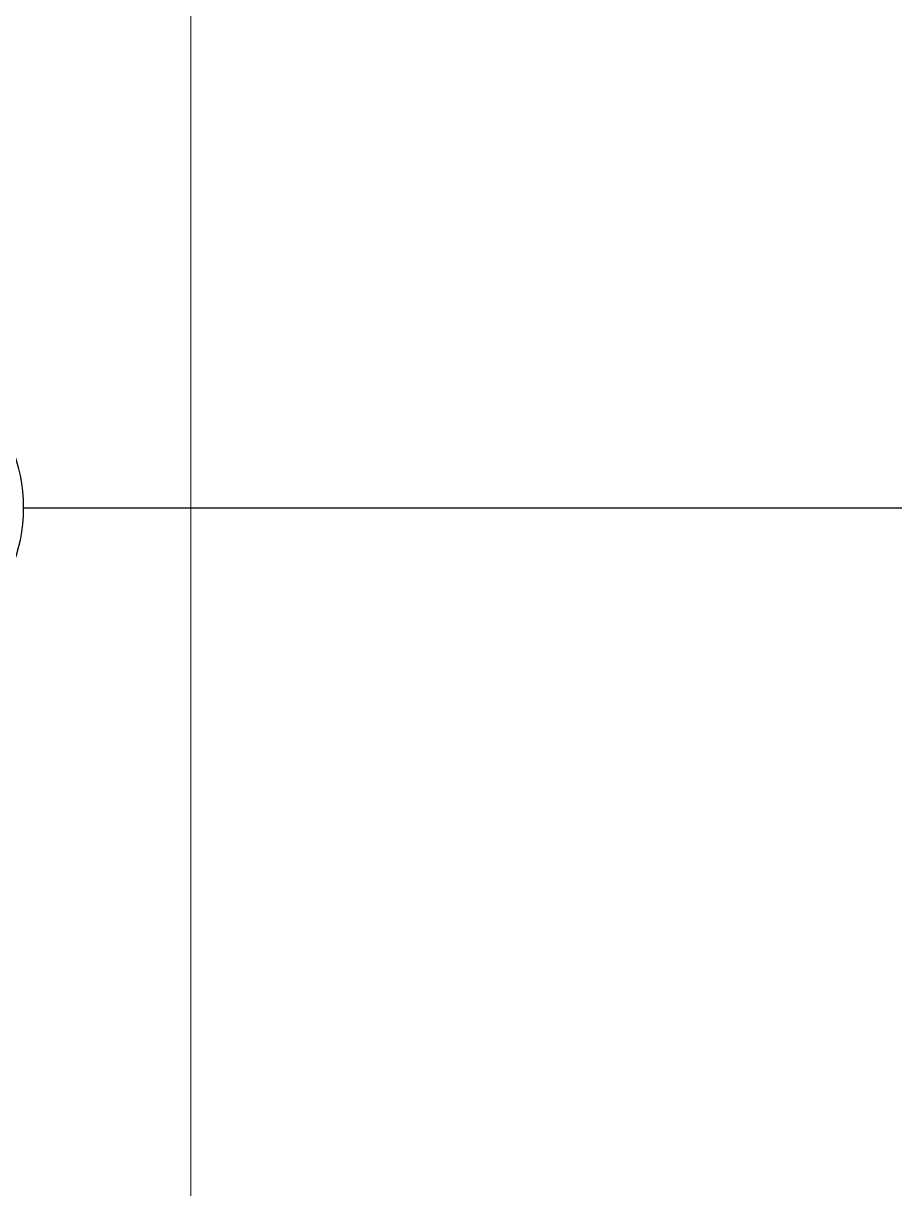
# Model space of a CAD drawing. Extents: x 4137 to 28680, y 2446 to 6814.
# Drawn here: x 16541 to 16609.5, y 4581.1 to 4672.6 of the extents above; entities that cross this region are included whole.
import ezdxf

# ---------------------------------------------------------------- set-up
doc = ezdxf.new("R2010")
doc.units = 0
doc.header["$LTSCALE"] = 0.5
doc.layers.get('0').update_dxf_attribs({"linetype": 'CONTINUOUS'})
doc.layers.add('DIM', color=5, linetype='CONTINUOUS')

msp = doc.modelspace()

# ---------------------------------------------------------------- linework, layer by layer
at = {"color": 7, "linetype": 'Continuous', "lineweight": 15}
msp.add_line((16554.224, 4886.802), (16554.224, 4508.802), dxfattribs=at)
msp.add_line((16554.224, 4886.802), (16554.224, 4508.802), dxfattribs=at)
at = {"layer": 'DIM'}
msp.add_line((16541.047, 4634.551), (16629.943, 4634.551), dxfattribs=at)
msp.add_line((16541.047, 4634.551), (16629.943, 4634.551), dxfattribs=at)
msp.add_circle((16528.447, 4634.551), 12.6, dxfattribs=at)
msp.add_circle((16528.447, 4634.551), 12.6, dxfattribs=at)

doc.saveas('drawing.dxf')
